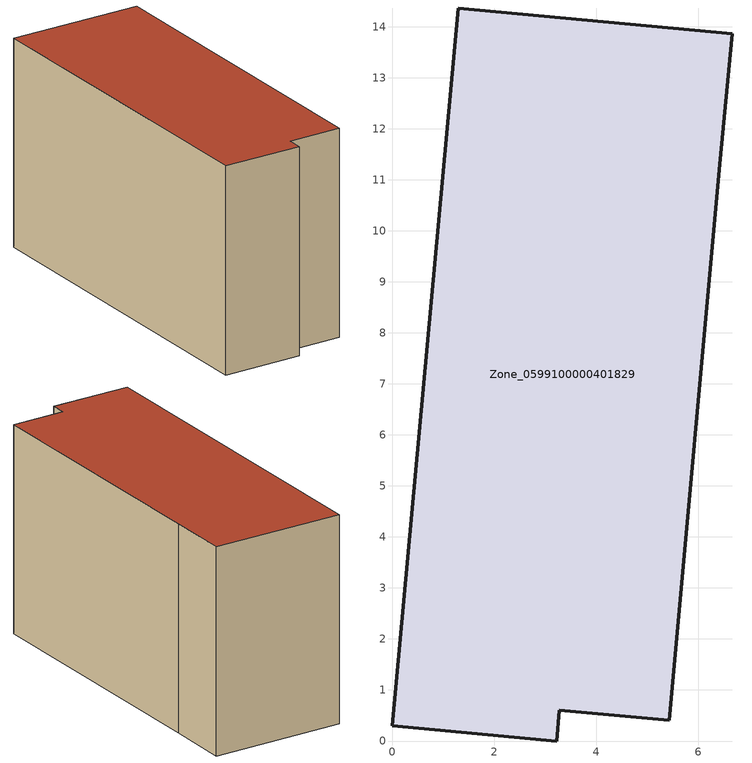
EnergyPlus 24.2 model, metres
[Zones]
Zone_0599100000401829
 floor ground (C_G): 3.27,0.6 3.22,0 0,0.3 1.29,14.37 6.67,13.86 6.42,11.31 5.43,0.4 z0
 wall outside (C_F): 6.67,13.86 1.29,14.37 0,0.3 3.22,0 3.27,0.6 5.43,0.4 6.42,11.31 6.67,13.86 z0:8.38
 roof outside (C_R): 3.22,0 3.27,0.6 5.43,0.4 6.42,11.31 6.67,13.86 1.29,14.37 0,0.3 z8.38
[BUILDING]
Pand.0599100000401829: North Axis=0; Terrain=City; Loads Convergence Tolerance Value=0.04; Temperature Convergence Tolerance Value=0.4; Solar Distribution=FullExterior; Maximum Number of Warmup Days=25; Minimum Number of Warmup Days=1
[Site:Location]
Rotterdam.The.Hague.AP_ZH_NLD Design_Conditions: Latitude=51.96; Longitude=4.45; Time Zone=1; Elevation=-4.5
[SITE:GROUNDTEMPERATURE:BUILDINGSURFACE]
18, 18, 18, 18, 18, 18, 18, 18, 18, 18, 18, 18
[MATERIAL] Thermal Absorptance=0.9; Solar Absorptance=0.7; Visible Absorptance=0.7
Name | Roughness | Thickness | Conductivity | Density | Specific Heat
G.TI.1992-2005 | MediumSmooth | 0.15 | 0.06 | 540 | 1210
F.TI.1992-2005 | Rough | 0.3 | 0.12 | 1920 | 840
R.TI.1992-2005 | MediumRough | 0.2 | 0.08 | 1500 | 1000
[CONSTRUCTION]
C_G: G.TI.1992-2005
C_F: F.TI.1992-2005
C_R: R.TI.1992-2005
[ZONE]
Zone_0599100000401829: Type=1; Multiplier=1; Ceiling Height=Autocalculate; Volume=Autocalculate; Floor Area=autocalculate; Part of Total Floor Area=Yes
[ZONEINFILTRATION:DESIGNFLOWRATE]
Infil_Zone_0599100000401829: Zone or ZoneList or Space or SpaceList=Zone_0599100000401829; Schedule=AlwaysOn; Design Flow Rate Calculation Method=Flow/Area; Flow Rate per Floor Area=0.0015; Constant Term Coefficient=1; Temperature Term Coefficient=0; Velocity Term Coefficient=0; Velocity Squared Term Coefficient=0
[HVACTEMPLATE:ZONE:IDEALLOADSAIRSYSTEM]
Zone_0599100000401829: Maximum Heating Supply Air Temperature=50; Minimum Cooling Supply Air Temperature=13; Maximum Heating Supply Air Humidity Ratio=0.0156; Minimum Cooling Supply Air Humidity Ratio=0.0077; Heating Limit=NoLimit; Cooling Limit=NoLimit; Dehumidification Control Type=ConstantSensibleHeatRatio; Cooling Sensible Heat Ratio=0.7; Dehumidification Setpoint=60; Humidification Control Type=None; Humidification Setpoint=30; Outdoor Air Method=None; Outdoor Air Flow Rate per Person=0.00944; Outdoor Air Flow Rate per Zone Floor Area=0; Outdoor Air Flow Rate per Zone=0; Demand Controlled Ventilation Type=None; Outdoor Air Economizer Type=NoEconomizer; Heat Recovery Type=None; Sensible Heat Recovery Effectiveness=0.7; Latent Heat Recovery Effectiveness=0.65
[ZONECONTROL:THERMOSTAT]
ThermostatControl_Zone_0599100000401829: Zone or ZoneList=Zone_0599100000401829; Control Type Schedule=DualSetpointControlType; Control 1=Thermostat_Zone_0599100000401829; Temperature Difference Between Cutout And Setpoint=0
[THERMOSTATSETPOINT:DUALSETPOINT]
Thermostat_Zone_0599100000401829: Heating Setpoint Temperature Schedule=HeatingSetpoint_Zone_0599100000401829; Cooling Setpoint Temperature Schedule=CoolingSetpoint_Zone_0599100000401829
[SCHEDULE:COMPACT]
HeatingSetpoint_Zone_0599100000401829: Through: 12/31, For: AllDays, Until: 24:00, 21
CoolingSetpoint_Zone_0599100000401829: Through: 12/31, For: AllDays, Until: 24:00, 24
DualSetpointControlType: Through: 12/31, For: AllDays, Until: 24:00, 4
AlwaysOn: Through: 12/31, For: AllDays, Until: 24:00, 1
